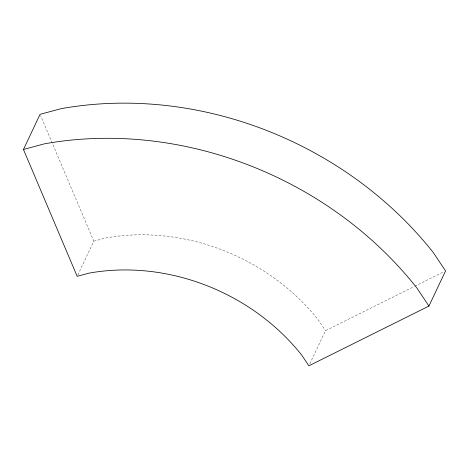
<?xml version="1.0" encoding="UTF-8"?>
<svg xmlns="http://www.w3.org/2000/svg" width="469" height="469" viewBox="0 0 469 469"><rect width="100%" height="100%" fill="white"/><g stroke="black" fill="none" stroke-linecap="round" stroke-linejoin="round"><path stroke-width="0.35" stroke-dasharray="2.35 1.76" d="M77.795 275.039L93.794 241.189L40.639 115.685M309.81 363.862L325.504 330.668L414.063 286.588M414.719 286.266L443.58 271.897M93.794 241.189L105.724 237.976A198.991 169.848 25.3 0 1 318.463 320.128L325.504 330.668"/><path stroke-width="0.7" d="M23.45 149.482L40.064 114.336L60.941 108.708A348.238 297.24 25.3 0 1 433.233 252.474L445.55 270.918L428.936 306.069L308.889 365.814L301.848 355.279A198.991 169.848 25.3 0 0 89.11 273.122L77.18 276.341L23.45 149.482L44.326 143.86A348.238 297.24 25.3 0 1 416.613 287.626L428.936 306.069"/></g></svg>
